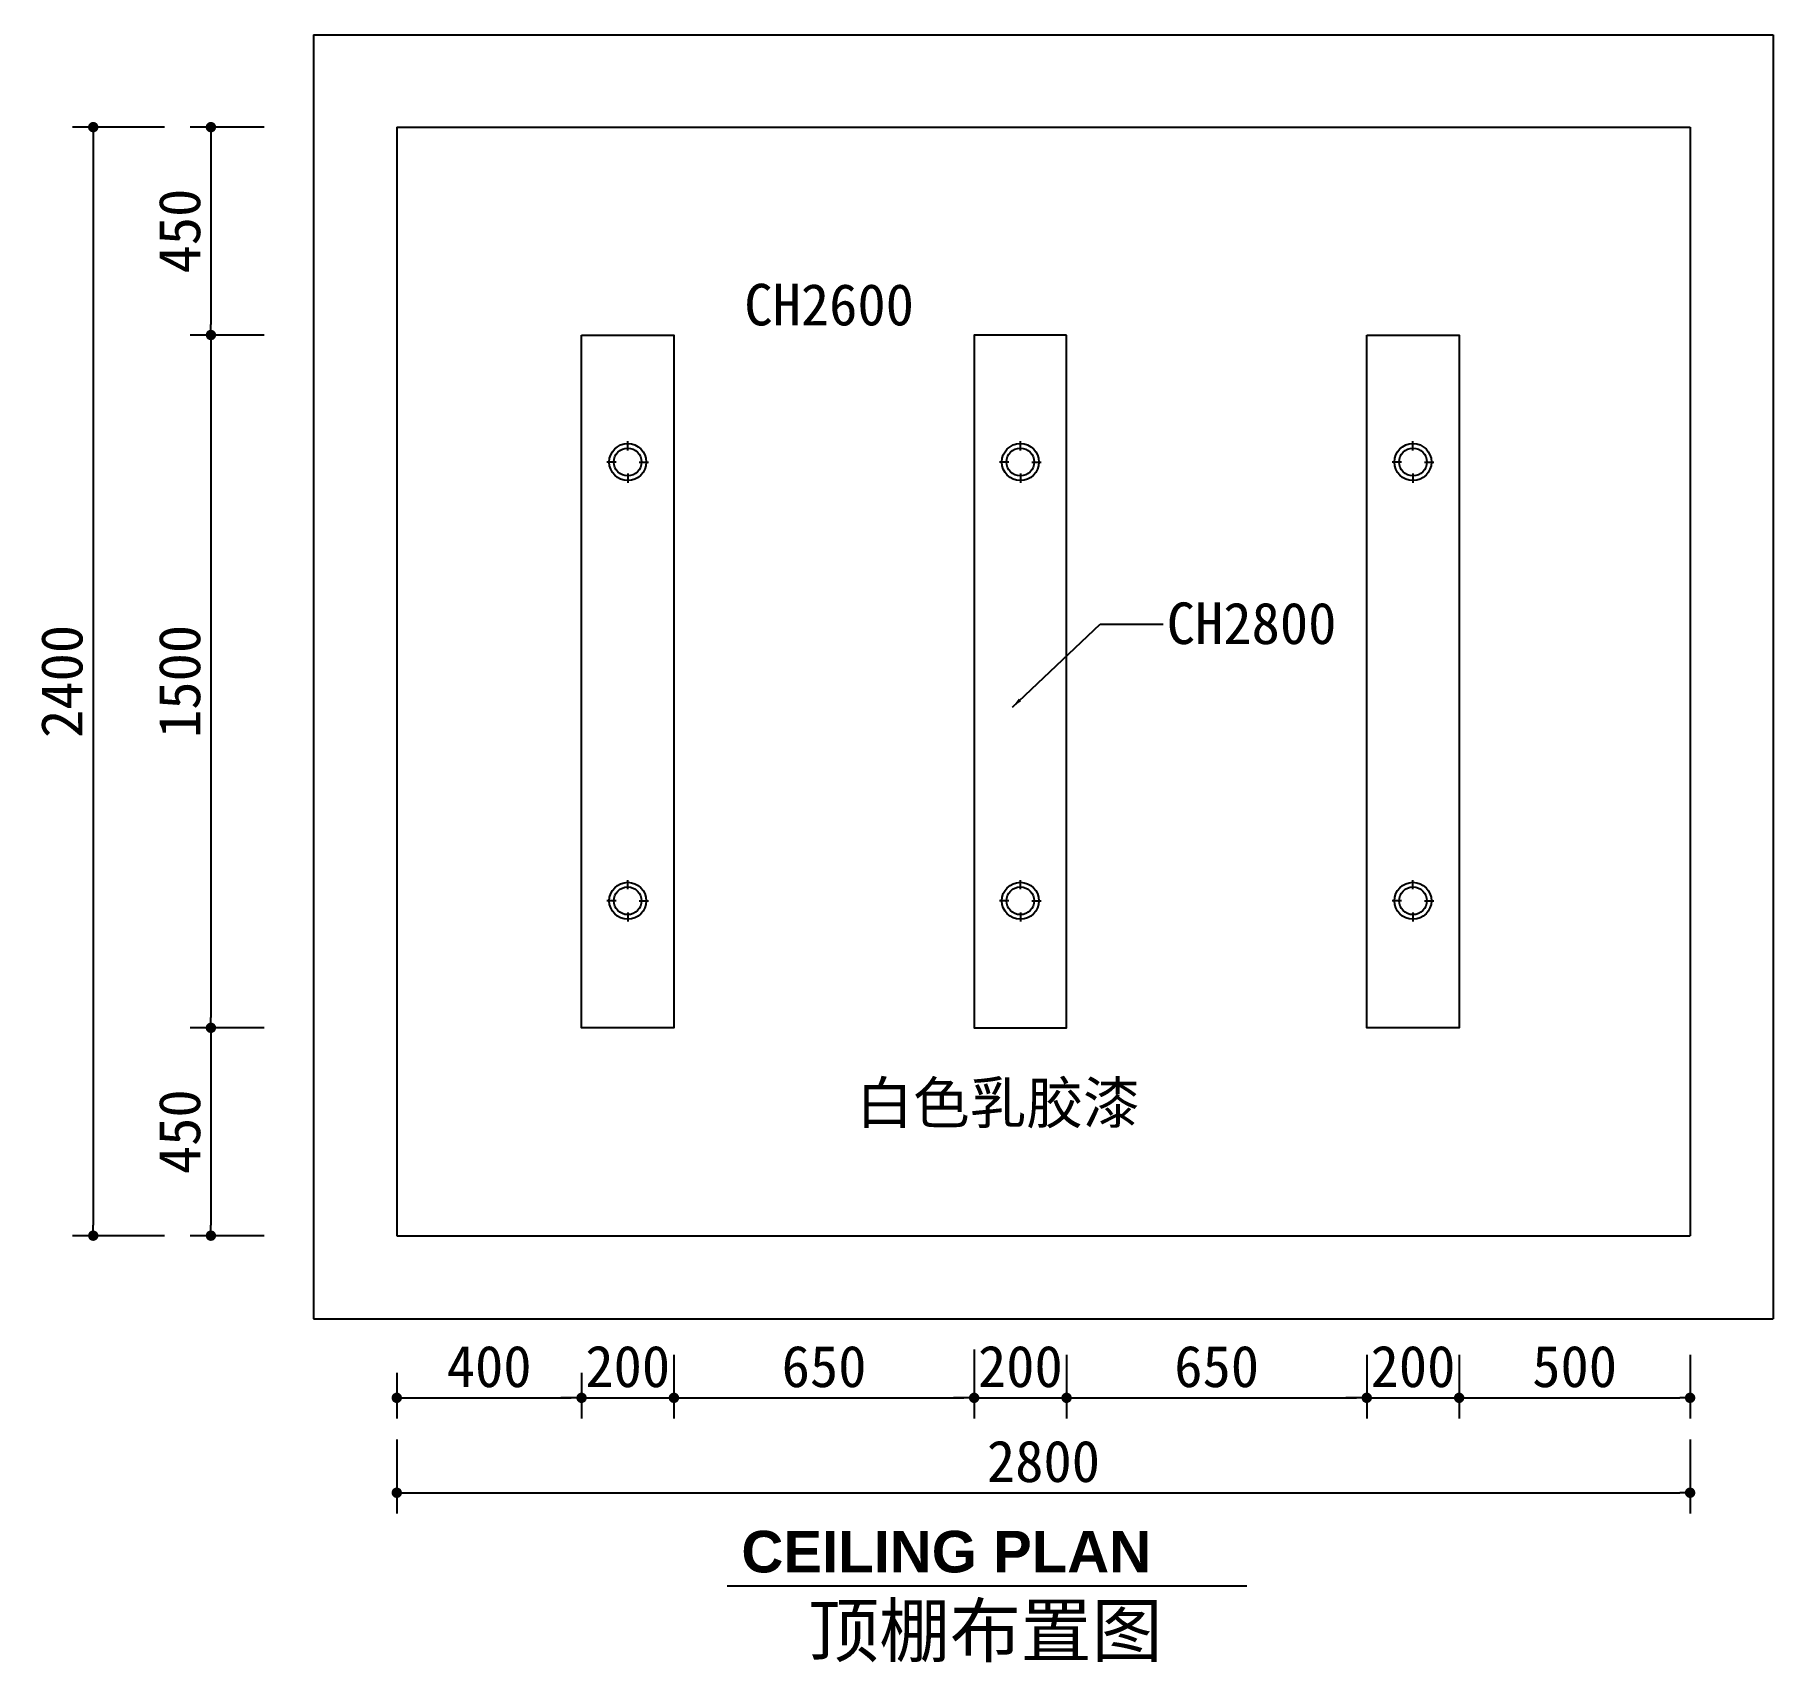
# Model space of a CAD drawing. Extents: x 4640 to 8404, y 1002 to 4526.
import ezdxf
from ezdxf.enums import TextEntityAlignment as Align

# ---------------------------------------------------------------- set-up
doc = ezdxf.new("R2010")
doc.units = 0
doc.header["$LTSCALE"] = 500
doc.header["$MEASUREMENT"] = 0
doc.header["$PDMODE"] = 3
doc.layers.get('0').update_dxf_attribs({"linetype": 'CONTINUOUS'})
doc.layers.get('DEFPOINTS').update_dxf_attribs({"linetype": 'CONTINUOUS'})
for name, color, linetype in [('2', 2, 'CONTINUOUS'), ('3', 3, 'CONTINUOUS'), ('7', 7, 'CONTINUOUS'), ('DIM', 3, 'CONTINUOUS'), ('TEXT', 3, 'CONTINUOUS')]:
    doc.layers.add(name, color=color, linetype=linetype)
doc.styles.add('HT', font='swisseb.ttf')
doc.styles.add('HZ', font='simfang.ttf')
doc.dimstyles.get("Standard").update_dxf_attribs({"dimscale": 45, "dimtxt": 2, "dimasz": 0.5, "dimexe": 1, "dimexo": 1, "dimgap": 0.5, "dimtad": 1, "dimdec": 0, "dimzin": 0, "dimtxsty": 'HZ', "dimblk1": 'DOT', "dimblk2": 'DOT', "dimsah": 1, "dimcen": 0, "dimazin": 3, "dimtfac": 0.5, "dimtdec": 0, "dimtix": 1, "dimtmove": 0, "dimatfit": 3, "dimtolj": 1, "dimtzin": 0})

# ---------------------------------------------------------------- blocks, each defined once
blk = doc.blocks.new('_DOT')
at = {"color": 0, "linetype": 'BYBLOCK'}
blk.add_line((-0.5, 0), (-1, 0), dxfattribs=at)
at = {"color": 0, "linetype": 'BYBLOCK', "const_width": 0.5}
blk.add_lwpolyline([(-0.25, 0, 1), (0.25, 0, 1)], format="xyb", close=True, dxfattribs=at)
blk = doc.blocks.new('*D8')
at = {"color": 0, "linetype": 'BYBLOCK'}
for p, q in [((10251.4, -10618.4), (10251.4, -10756.8)), ((10028.9, -10711.8), (10006.4, -10711.8)), ((10051.4, -10711.8), (10251.4, -10711.8)), ((10273.9, -10711.8), (10296.4, -10711.8))]:
    blk.add_line(p, q, dxfattribs=at)
at = {"layer": 'DEFPOINTS', "color": 0, "linetype": 'BYBLOCK'}
for p in [(10051.4, -10562.1), (10251.4, -10573.4), (10251.4, -10711.8)]:
    blk.add_point(p, dxfattribs=at)
at = {"color": 0, "linetype": 'BYBLOCK', "xscale": 22.5, "yscale": 22.5, "zscale": 22.5}
blk.add_blockref('_DOT', (10051.4, -10711.8), dxfattribs=at)
at = {"color": 0, "linetype": 'BYBLOCK', "xscale": 22.5, "yscale": 22.5, "zscale": 22.5, "rotation": 180}
blk.add_blockref('_DOT', (10251.4, -10711.8), dxfattribs=at)
at = {"color": 0, "linetype": 'BYBLOCK', "insert": (10151.4, -10644.3), "char_height": 90, "attachment_point": 5, "style": 'HZ'}
blk.add_mtext('\\A1;200', dxfattribs=at)
blk = doc.blocks.new('*D7')
at = {"color": 0, "linetype": 'BYBLOCK'}
for p, q in [((10051.4, -10607.1), (10051.4, -10756.8)), ((9423.9, -10711.8), (10028.9, -10711.8))]:
    blk.add_line(p, q, dxfattribs=at)
at = {"layer": 'DEFPOINTS', "color": 0, "linetype": 'BYBLOCK'}
for p in [(9401.4, -10573.4), (10051.4, -10562.1), (10051.4, -10711.8)]:
    blk.add_point(p, dxfattribs=at)
at = {"color": 0, "linetype": 'BYBLOCK', "xscale": 22.5, "yscale": 22.5, "zscale": 22.5, "rotation": 180}
blk.add_blockref('_DOT', (9401.4, -10711.8), dxfattribs=at)
at = {"color": 0, "linetype": 'BYBLOCK', "xscale": 22.5, "yscale": 22.5, "zscale": 22.5}
blk.add_blockref('_DOT', (10051.4, -10711.8), dxfattribs=at)
at = {"color": 0, "linetype": 'BYBLOCK', "insert": (9726.4, -10644.3), "char_height": 90, "attachment_point": 5, "style": 'HZ'}
blk.add_mtext('\\A1;650', dxfattribs=at)
blk = doc.blocks.new('*D12')
at = {"color": 0, "linetype": 'BYBLOCK'}
for p, q in [((5423.8, 1484.7), (5423.8, 1324.1)), ((8223.8, 1484.7), (8223.8, 1324.1)), ((5446.3, 1369.1), (8201.3, 1369.1))]:
    blk.add_line(p, q, dxfattribs=at)
at = {"layer": 'DEFPOINTS', "color": 0, "linetype": 'BYBLOCK'}
for p in [(5423.8, 1529.7), (8223.8, 1529.7), (8223.8, 1369.1)]:
    blk.add_point(p, dxfattribs=at)
at = {"color": 0, "linetype": 'BYBLOCK', "xscale": 22.5, "yscale": 22.5, "zscale": 22.5, "rotation": 180}
blk.add_blockref('_DOT', (5423.8, 1369.1), dxfattribs=at)
at = {"color": 0, "linetype": 'BYBLOCK', "xscale": 22.5, "yscale": 22.5, "zscale": 22.5}
blk.add_blockref('_DOT', (8223.8, 1369.1), dxfattribs=at)
at = {"color": 0, "linetype": 'BYBLOCK', "insert": (6823.8, 1436.6), "char_height": 90, "attachment_point": 5, "style": 'HZ'}
blk.add_mtext('\\A1;2800', dxfattribs=at)
blk = doc.blocks.new('*D4')
at = {"color": 0, "linetype": 'BYBLOCK'}
for p, q in [((4894.2, 4325.7), (4695.2, 4325.7)), ((4740.2, 4303.2), (4740.2, 1948.2)), ((4894.2, 1925.7), (4695.2, 1925.7))]:
    blk.add_line(p, q, dxfattribs=at)
at = {"layer": 'DEFPOINTS', "color": 0, "linetype": 'BYBLOCK'}
for p in [(4939.2, 4325.7), (4740.2, 1925.7), (4939.2, 1925.7)]:
    blk.add_point(p, dxfattribs=at)
at = {"color": 0, "linetype": 'BYBLOCK', "xscale": 22.5, "yscale": 22.5, "zscale": 22.5}
for p, rotation in [((4740.2, 4325.7), 90), ((4740.2, 1925.7), 270)]:
    blk.add_blockref('_DOT', p, dxfattribs=dict(at, rotation=rotation))
at = {"color": 0, "linetype": 'BYBLOCK', "insert": (4672.7, 3125.7), "char_height": 90, "attachment_point": 5, "rotation": 90, "style": 'HZ'}
blk.add_mtext('\\A1;2400', dxfattribs=at)
blk = doc.blocks.new('*D3')
at = {"color": 0, "linetype": 'BYBLOCK'}
for p, q in [((8514.4, -8410.7), (8354, -8410.7)), ((8399, -8433.2), (8399, -9888.2)), ((8514.4, -9910.7), (8354, -9910.7))]:
    blk.add_line(p, q, dxfattribs=at)
at = {"layer": 'DEFPOINTS', "color": 0, "linetype": 'BYBLOCK'}
for p in [(8559.4, -8410.7), (8399, -9910.7), (8559.4, -9910.7)]:
    blk.add_point(p, dxfattribs=at)
at = {"color": 0, "linetype": 'BYBLOCK', "xscale": 22.5, "yscale": 22.5, "zscale": 22.5}
for p, rotation in [((8399, -8410.7), 90), ((8399, -9910.7), 270)]:
    blk.add_blockref('_DOT', p, dxfattribs=dict(at, rotation=rotation))
at = {"color": 0, "linetype": 'BYBLOCK', "insert": (8331.5, -9160.7), "char_height": 90, "attachment_point": 5, "rotation": 90, "style": 'HZ'}
blk.add_mtext('\\A1;1500', dxfattribs=at)
blk = doc.blocks.new('*D5')
at = {"color": 0, "linetype": 'BYBLOCK'}
for p, q in [((8801.4, -10657.8), (8801.4, -10756.8)), ((9201.4, -10657.8), (9201.4, -10756.8)), ((8823.9, -10711.8), (9178.9, -10711.8))]:
    blk.add_line(p, q, dxfattribs=at)
at = {"layer": 'DEFPOINTS', "color": 0, "linetype": 'BYBLOCK'}
for p in [(8801.4, -10612.8), (9201.4, -10612.8), (9201.4, -10711.8)]:
    blk.add_point(p, dxfattribs=at)
at = {"color": 0, "linetype": 'BYBLOCK', "xscale": 22.5, "yscale": 22.5, "zscale": 22.5, "rotation": 180}
blk.add_blockref('_DOT', (8801.4, -10711.8), dxfattribs=at)
at = {"color": 0, "linetype": 'BYBLOCK', "xscale": 22.5, "yscale": 22.5, "zscale": 22.5}
blk.add_blockref('_DOT', (9201.4, -10711.8), dxfattribs=at)
at = {"color": 0, "linetype": 'BYBLOCK', "insert": (9001.4, -10644.3), "char_height": 90, "attachment_point": 5, "style": 'HZ'}
blk.add_mtext('\\A1;400', dxfattribs=at)
blk = doc.blocks.new('*D1')
at = {"color": 0, "linetype": 'BYBLOCK'}
for p, q in [((5136.7, 2375.7), (4976.4, 2375.7)), ((5021.4, 2353.2), (5021.4, 1948.2)), ((5136.7, 1925.7), (4976.4, 1925.7))]:
    blk.add_line(p, q, dxfattribs=at)
at = {"layer": 'DEFPOINTS', "color": 0, "linetype": 'BYBLOCK'}
for p in [(5181.7, 2375.7), (5021.4, 1925.7), (5181.7, 1925.7)]:
    blk.add_point(p, dxfattribs=at)
at = {"color": 0, "linetype": 'BYBLOCK', "xscale": 22.5, "yscale": 22.5, "zscale": 22.5}
for p, rotation in [((5021.4, 2375.7), 90), ((5021.4, 1925.7), 270)]:
    blk.add_blockref('_DOT', p, dxfattribs=dict(at, rotation=rotation))
at = {"color": 0, "linetype": 'BYBLOCK', "insert": (4953.9, 2150.7), "char_height": 90, "attachment_point": 5, "rotation": 90, "style": 'HZ'}
blk.add_mtext('\\A1;450', dxfattribs=at)
blk = doc.blocks.new('*D6')
at = {"color": 0, "linetype": 'BYBLOCK'}
for p, q in [((9401.4, -10618.4), (9401.4, -10756.8)), ((9178.9, -10711.8), (9156.4, -10711.8)), ((9201.4, -10711.8), (9401.4, -10711.8)), ((9423.9, -10711.8), (9446.4, -10711.8))]:
    blk.add_line(p, q, dxfattribs=at)
at = {"layer": 'DEFPOINTS', "color": 0, "linetype": 'BYBLOCK'}
for p in [(9401.4, -10573.4), (9201.4, -10612.8), (9401.4, -10711.8)]:
    blk.add_point(p, dxfattribs=at)
at = {"color": 0, "linetype": 'BYBLOCK', "xscale": 22.5, "yscale": 22.5, "zscale": 22.5}
blk.add_blockref('_DOT', (9201.4, -10711.8), dxfattribs=at)
at = {"color": 0, "linetype": 'BYBLOCK', "xscale": 22.5, "yscale": 22.5, "zscale": 22.5, "rotation": 180}
blk.add_blockref('_DOT', (9401.4, -10711.8), dxfattribs=at)
at = {"color": 0, "linetype": 'BYBLOCK', "insert": (9301.4, -10644.3), "char_height": 90, "attachment_point": 5, "style": 'HZ'}
blk.add_mtext('\\A1;200', dxfattribs=at)
blk = doc.blocks.new('*D2')
at = {"color": 0, "linetype": 'BYBLOCK'}
for p, q in [((8514.4, -7960.7), (8354, -7960.7)), ((8399, -7983.2), (8399, -8388.2)), ((8469.4, -8410.7), (8354, -8410.7))]:
    blk.add_line(p, q, dxfattribs=at)
at = {"layer": 'DEFPOINTS', "color": 0, "linetype": 'BYBLOCK'}
for p in [(8559.4, -7960.7), (8399, -8410.7), (8514.4, -8410.7)]:
    blk.add_point(p, dxfattribs=at)
at = {"color": 0, "linetype": 'BYBLOCK', "xscale": 22.5, "yscale": 22.5, "zscale": 22.5}
for p, rotation in [((8399, -7960.7), 90), ((8399, -8410.7), 270)]:
    blk.add_blockref('_DOT', p, dxfattribs=dict(at, rotation=rotation))
at = {"color": 0, "linetype": 'BYBLOCK', "insert": (8331.5, -8185.7), "char_height": 90, "attachment_point": 5, "rotation": 90, "style": 'HZ'}
blk.add_mtext('\\A1;450', dxfattribs=at)
blk = doc.blocks.new('*D10')
at = {"color": 0, "linetype": 'BYBLOCK'}
for p, q in [((11101.4, -10618.4), (11101.4, -10756.8)), ((10878.9, -10711.8), (10856.4, -10711.8)), ((10901.4, -10711.8), (11101.4, -10711.8)), ((11123.9, -10711.8), (11146.4, -10711.8))]:
    blk.add_line(p, q, dxfattribs=at)
at = {"layer": 'DEFPOINTS', "color": 0, "linetype": 'BYBLOCK'}
for p in [(10901.4, -10573.4), (11101.4, -10573.4), (11101.4, -10711.8)]:
    blk.add_point(p, dxfattribs=at)
at = {"color": 0, "linetype": 'BYBLOCK', "xscale": 22.5, "yscale": 22.5, "zscale": 22.5}
blk.add_blockref('_DOT', (10901.4, -10711.8), dxfattribs=at)
at = {"color": 0, "linetype": 'BYBLOCK', "xscale": 22.5, "yscale": 22.5, "zscale": 22.5, "rotation": 180}
blk.add_blockref('_DOT', (11101.4, -10711.8), dxfattribs=at)
at = {"color": 0, "linetype": 'BYBLOCK', "insert": (11001.4, -10644.3), "char_height": 90, "attachment_point": 5, "style": 'HZ'}
blk.add_mtext('\\A1;200', dxfattribs=at)
blk = doc.blocks.new('*D9')
at = {"color": 0, "linetype": 'BYBLOCK'}
for p, q in [((10901.4, -10618.4), (10901.4, -10756.8)), ((10273.9, -10711.8), (10878.9, -10711.8))]:
    blk.add_line(p, q, dxfattribs=at)
at = {"layer": 'DEFPOINTS', "color": 0, "linetype": 'BYBLOCK'}
for p in [(10251.4, -10573.4), (10901.4, -10573.4), (10901.4, -10711.8)]:
    blk.add_point(p, dxfattribs=at)
at = {"color": 0, "linetype": 'BYBLOCK', "xscale": 22.5, "yscale": 22.5, "zscale": 22.5, "rotation": 180}
blk.add_blockref('_DOT', (10251.4, -10711.8), dxfattribs=at)
at = {"color": 0, "linetype": 'BYBLOCK', "xscale": 22.5, "yscale": 22.5, "zscale": 22.5}
blk.add_blockref('_DOT', (10901.4, -10711.8), dxfattribs=at)
at = {"color": 0, "linetype": 'BYBLOCK', "insert": (10576.4, -10644.3), "char_height": 90, "attachment_point": 5, "style": 'HZ'}
blk.add_mtext('\\A1;650', dxfattribs=at)
blk = doc.blocks.new('*D11')
at = {"color": 0, "linetype": 'BYBLOCK'}
for p, q in [((11601.4, -10618.4), (11601.4, -10756.8)), ((11123.9, -10711.8), (11578.9, -10711.8))]:
    blk.add_line(p, q, dxfattribs=at)
at = {"layer": 'DEFPOINTS', "color": 0, "linetype": 'BYBLOCK'}
for p in [(11101.4, -10573.4), (11601.4, -10573.4), (11601.4, -10711.8)]:
    blk.add_point(p, dxfattribs=at)
at = {"color": 0, "linetype": 'BYBLOCK', "xscale": 22.5, "yscale": 22.5, "zscale": 22.5, "rotation": 180}
blk.add_blockref('_DOT', (11101.4, -10711.8), dxfattribs=at)
at = {"color": 0, "linetype": 'BYBLOCK', "xscale": 22.5, "yscale": 22.5, "zscale": 22.5}
blk.add_blockref('_DOT', (11601.4, -10711.8), dxfattribs=at)
at = {"color": 0, "linetype": 'BYBLOCK', "insert": (11351.4, -10644.3), "char_height": 90, "attachment_point": 5, "style": 'HZ'}
blk.add_mtext('\\A1;500', dxfattribs=at)

msp = doc.modelspace()

# ---------------------------------------------------------------- linework, layer by layer
at = {"layer": '2'}
for p, q in [((5243.8, 4525.7), (8403.8, 4525.7)), ((5243.8, 4525.7), (5243.8, 1745.7)), ((8403.8, 4525.7), (8403.8, 1745.7)), ((5423.8, 4325.7), (8223.8, 4325.7)), ((5423.8, 4325.7), (5423.8, 1925.7)), ((8223.8, 4325.7), (8223.8, 1925.7)), ((5423.8, 1925.7), (8223.8, 1925.7)), ((5243.8, 1745.7), (8403.8, 1745.7))]:
    msp.add_line(p, q, dxfattribs=at)
at = {"layer": '3', "color": 3}
for p, q in [((5923.8, 3625.7), (5923.8, 3645.7)), ((6773.8, 3625.7), (6773.8, 3645.7)), ((7623.8, 3625.7), (7623.8, 3645.7)), ((5898.8, 3600.7), (5878.8, 3600.7)), ((5923.8, 3575.7), (5923.8, 3555.7)), ((5948.8, 3600.7), (5968.8, 3600.7)), ((6748.8, 3600.7), (6728.8, 3600.7)), ((6773.8, 3575.7), (6773.8, 3555.7)), ((6798.8, 3600.7), (6818.8, 3600.7)), ((7598.8, 3600.7), (7578.8, 3600.7)), ((7623.8, 3575.7), (7623.8, 3555.7)), ((7648.8, 3600.7), (7668.8, 3600.7)), ((5923.8, 2675.7), (5923.8, 2695.7)), ((6773.8, 2675.7), (6773.8, 2695.7)), ((7623.8, 2675.7), (7623.8, 2695.7)), ((5898.8, 2650.7), (5878.8, 2650.7)), ((5948.8, 2650.7), (5968.8, 2650.7)), ((6748.8, 2650.7), (6728.8, 2650.7)), ((6798.8, 2650.7), (6818.8, 2650.7)), ((7598.8, 2650.7), (7578.8, 2650.7)), ((7648.8, 2650.7), (7668.8, 2650.7)), ((5923.8, 2625.7), (5923.8, 2605.7)), ((6773.8, 2625.7), (6773.8, 2605.7)), ((7623.8, 2625.7), (7623.8, 2605.7))]:
    msp.add_line(p, q, dxfattribs=at)
at = {"layer": '3'}
for centre in [(5923.8, 3600.7), (6773.8, 3600.7), (7623.8, 3600.7), (5923.8, 2650.7), (6773.8, 2650.7), (7623.8, 2650.7)]:
    msp.add_circle(centre, 40, dxfattribs=at)
at = {"layer": '3', "color": 3}
for centre in [(5923.8, 3600.7), (6773.8, 3600.7), (7623.8, 3600.7), (5923.8, 2650.7), (6773.8, 2650.7), (7623.8, 2650.7)]:
    msp.add_circle(centre, 30, dxfattribs=at)
at = {"layer": '7'}
for points in [[(5823.8, 3875.7), (6023.8, 3875.7), (6023.8, 2375.7), (5823.8, 2375.7)], [(6873.8, 3875.7), (6673.8, 3875.7), (6673.8, 2375.7), (6873.8, 2375.7)], [(7523.8, 3875.7), (7723.8, 3875.7), (7723.8, 2375.7), (7523.8, 2375.7)]]:
    msp.add_lwpolyline(points, close=True, dxfattribs=at)
at = {"layer": 'TEXT', "color": 6}
msp.add_line((6139, 1167.8), (7264, 1167.8), dxfattribs=at)

# ---------------------------------------------------------------- texts
at = {"layer": 'TEXT', "style": 'HZ'}
for s, p in [('CH2600', (6359.8, 3896.5)), ('CH2800', (7274.4, 3206.6))]:
    msp.add_text(s, height=90, dxfattribs=at).set_placement(p, align=Align.CENTER)
msp.add_text('白色乳胶漆', height=90, dxfattribs=at).set_placement((6418.5, 2168.3))
at = {"layer": 'TEXT', "linetype": 'BYBLOCK'}
for s, height, style, p in [('CEILING PLAN', 90, 'HT', (6169.9, 1196.6)), ('顶棚布置图', 112.5, 'HZ', (6314.4, 1014.7))]:
    msp.add_text(s, height=height, dxfattribs=dict(at, style=style)).set_placement(p)

# ---------------------------------------------------------------- dimensions: what is measured, and where the dimension line sits
at = {"layer": 'DIM'}
for base, p1, p2, picture, middle, set_off in [((4766.6, 1925.7), (4965.6, 4325.7), (4965.6, 1925.7), '*D4', (4699.1, 3125.7), (26.4, 0)), ((5021.4, 3875.7), (5181.7, 4325.7), (5136.7, 3875.7), '*D2', (4953.9, 4100.7), (-3377.6, 12286.4)), ((5021.4, 2375.7), (5181.7, 3875.7), (5181.7, 2375.7), '*D3', (4953.9, 3125.7), (-3377.6, 12286.4))]:
    dim = msp.add_linear_dim(base=base, p1=p1, p2=p2, angle=90, dimstyle='STANDARD', override={"dimtxt": 2}, dxfattribs=at)
    dim.commit()
    dim.dimension.update_dxf_attribs({"geometry": picture, "text_midpoint": middle, "insert": set_off})
dim = msp.add_linear_dim(base=(5021.4, 1925.7), p1=(5181.7, 2375.7), p2=(5181.7, 1925.7), angle=90, dimstyle='STANDARD', override={"dimtxt": 2}, dxfattribs=at)
dim.commit()
dim.dimension.update_dxf_attribs({"geometry": '*D1', "text_midpoint": (4953.9, 2150.7)})
dim = msp.add_linear_dim(base=(5823.8, 1574.7), p1=(5423.8, 1673.6), p2=(5823.8, 1673.6), dimstyle='STANDARD', dxfattribs=at)
dim.commit()
dim.dimension.update_dxf_attribs({"geometry": '*D5', "text_midpoint": (5623.8, 1642.2), "insert": (-3377.6, 12286.4)})
for base, p1, p2, picture, middle in [((6023.8, 1574.7), (5823.8, 1673.6), (6023.8, 1713), '*D6', (5923.8, 1642.2)), ((6673.8, 1574.7), (6023.8, 1713), (6673.8, 1724.3), '*D7', (6348.8, 1642.2)), ((6873.8, 1574.7), (6673.8, 1724.3), (6873.8, 1713), '*D8', (6773.8, 1642.2)), ((7523.8, 1574.7), (6873.8, 1713), (7523.8, 1713), '*D9', (7198.8, 1642.2)), ((7723.8, 1574.7), (7523.8, 1713), (7723.8, 1713), '*D10', (7623.8, 1642.2)), ((8223.8, 1574.7), (7723.8, 1713), (8223.8, 1713), '*D11', (7973.8, 1642.2))]:
    dim = msp.add_linear_dim(base=base, p1=p1, p2=p2, dimstyle='STANDARD', override={"dimse1": 1}, dxfattribs=at)
    dim.commit()
    dim.dimension.update_dxf_attribs({"geometry": picture, "text_midpoint": middle, "insert": (-3377.6, 12286.4)})
dim = msp.add_linear_dim(base=(8223.8, 1369.1), p1=(5423.8, 1529.7), p2=(8223.8, 1529.7), dimstyle='STANDARD', override={"dimtxt": 2}, dxfattribs=at)
dim.commit()
dim.dimension.update_dxf_attribs({"geometry": '*D12', "text_midpoint": (6823.8, 1436.6)})

# ---------------------------------------------------------------- leaders
at = {"layer": 'TEXT'}
msp.add_leader([(6756.5, 3070.1), (6946.9, 3249.4), (7082.8, 3249.4)], dimstyle='STANDARD', dxfattribs=at)

doc.saveas('drawing.dxf')
